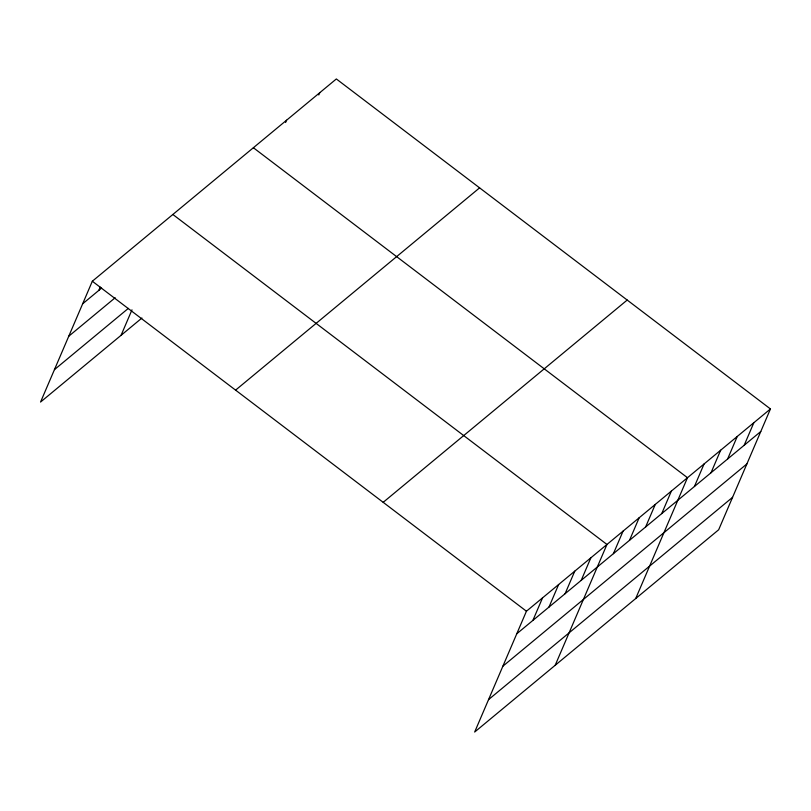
<?xml version="1.0" encoding="UTF-8"?>
<svg xmlns="http://www.w3.org/2000/svg" width="811" height="811" viewBox="0 0 811 811"><rect width="100%" height="100%" fill="white"/><g stroke="black" fill="none" stroke-linecap="round" stroke-linejoin="round"><path stroke-width="1.22" d="M770.45 408.947L526.44 611.22L474.658 732.039L718.668 529.765L770.45 408.947L336.342 78.961L92.332 281.235L40.55 402.053L141.915 318.034M98.77 290.45L100.219 287.064M121.072 335.308L131.99 309.832M285.594 122.481L286.567 120.221M318.784 94.968L319.747 92.718M532.878 620.425L542.549 597.869M548.976 607.084L558.647 584.518M565.085 593.733L574.756 571.167M581.193 580.382L590.864 557.816M555.18 665.294L606.963 544.465L172.855 214.479M613.4 553.68L623.071 531.114M629.498 540.329L639.169 517.763M645.607 526.978L655.278 504.412M661.715 513.627L671.386 491.071M635.702 598.538L687.485 477.72L253.377 147.734M694.409 486.529L704.08 463.963M711.004 472.772L720.675 450.206M727.599 459.016L737.26 436.45M744.184 445.259L753.855 422.693M82.661 303.801L101.608 288.087M68.763 336.22L115.182 297.738M54.449 369.634L128.341 308.383M235.585 390.132L479.595 187.858M383.187 502.323L627.197 300.05M516.769 633.776L760.779 431.503M502.871 666.206L746.88 463.933M488.557 699.609L732.566 497.336M92.332 281.235L526.44 611.22"/></g></svg>
